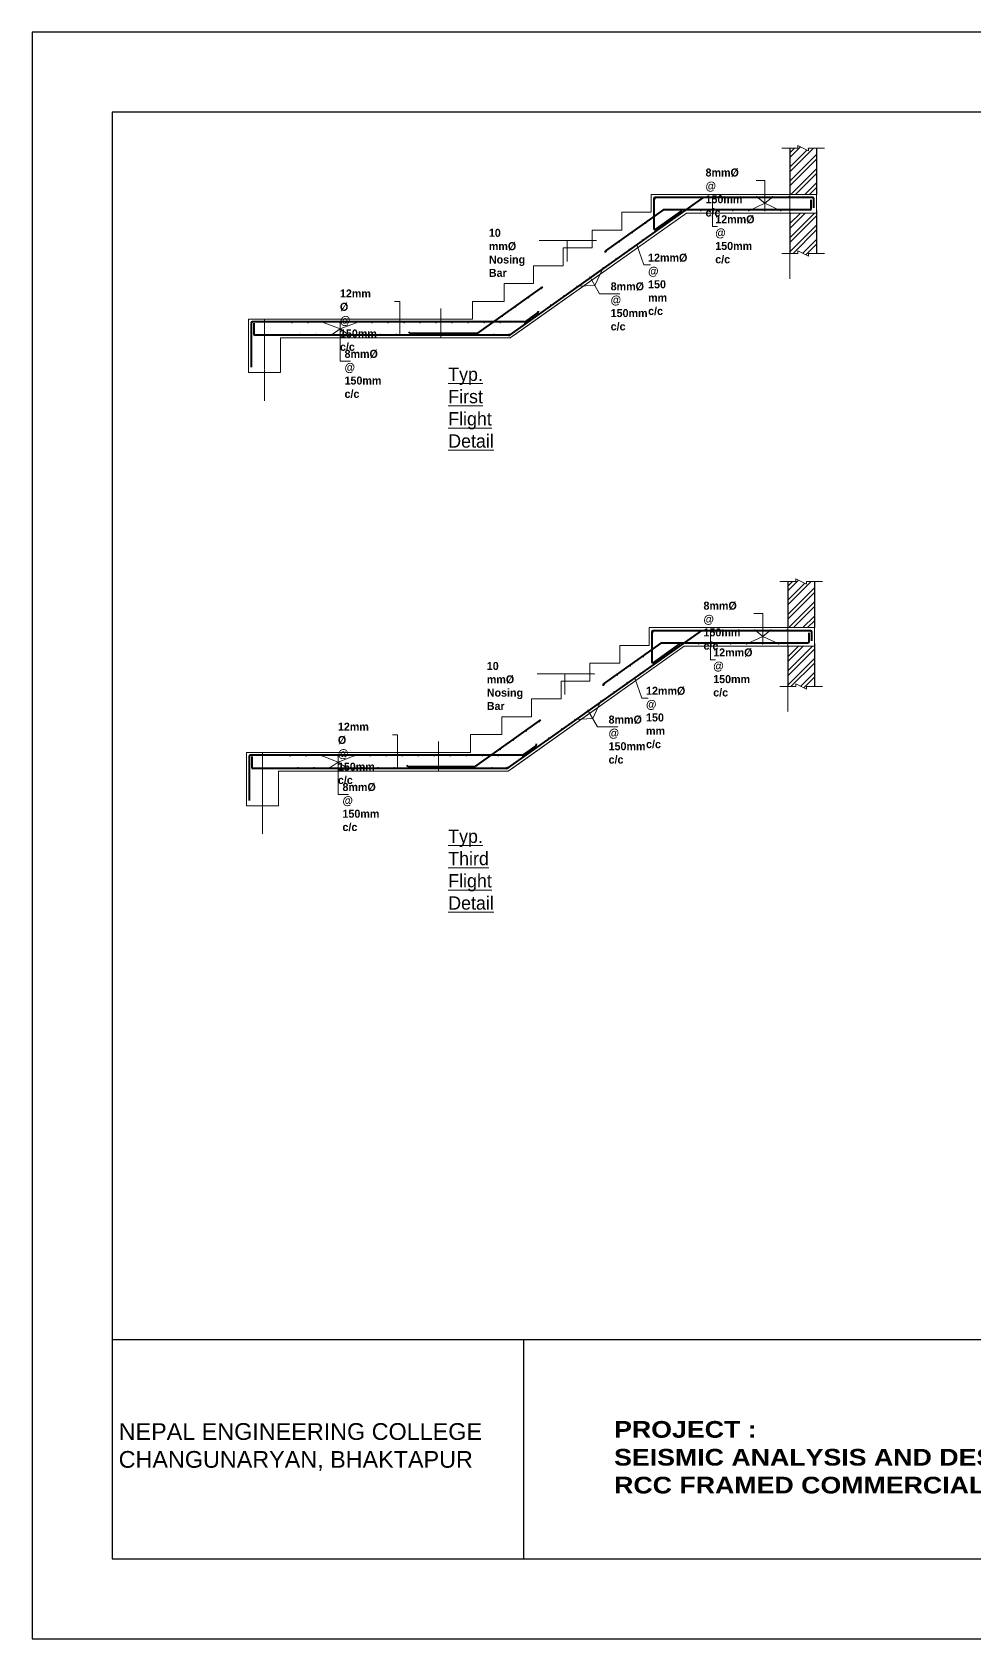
# Model space of a CAD drawing. Header units: inches. Extents: x -301229 to 1083107, y -854236 to 21026.
# Drawn here: x 695243 to 730577, y -214696 to -154464 of the extents above; entities that cross this region are included whole.
import ezdxf

# ---------------------------------------------------------------- set-up
doc = ezdxf.new("R2010")
doc.units = ezdxf.units.IN
doc.header["$MEASUREMENT"] = 0
doc.linetypes.add('CENTER', pattern=[2, 1.25, -0.25, 0.25, -0.25])
for name, color, linetype, lineweight in [('beam', 210, 'Continuous', 15), ('CL. PILLAR', 8, 'CENTER', 9), ('Dimensions', 160, 'Continuous', 5), ('leader', 250, 'Continuous', 20), ('R-reinforcement', 164, 'Continuous', 40), ('stair case', 32, 'Continuous', 13), ('Text', 2, 'Continuous', 20), ('title', 20, 'Continuous', 15), ('wall', 10, 'Continuous', 30)]:
    doc.layers.add(name, color=color, linetype=linetype, lineweight=lineweight)
doc.layers.add('HATCH', color=7, linetype='Continuous')
doc.dimstyles.new('dim-1', dxfattribs={"dimtxt": 3, "dimasz": 1.5, "dimexe": 2, "dimexo": 2, "dimgap": 1, "dimtad": 0, "dimdec": 0, "dimzin": 0, "dimdsep": 46, "dimlunit": 4, "dimtxsty": 'Standard', "dimblk": 'OBLIQUE', "dimcen": 2, "dimclrd": 256, "dimclre": 256, "dimclrt": 256, "dimadec": 0, "dimazin": 0, "dimtfac": 1, "dimtdec": 0, "dimtofl": 0, "dimtmove": 0, "dimatfit": 3, "dimldrblk": 'OBLIQUE', "dimfxl": 2, "dimfxlon": 1, "dimtolj": 1, "dimtzin": 0, "dimlwd": -1, "dimlwe": -1, "dimarcsym": 0})

# ---------------------------------------------------------------- blocks, each defined once
blk = doc.blocks.new('_Oblique')
at = {"color": 0, "linetype": 'ByBlock', "lineweight": -2}
blk.add_line((-0.5, -0.5), (0.5, 0.5), dxfattribs=at)
blk = doc.blocks.new('*D818')
at = {"layer": 'Defpoints', "color": 0, "ltscale": 0.5, "transparency": 16777216}
for p in [(710477, -165226), (710556, -165226), (710477, -165926)]:
    blk.add_point(p, dxfattribs=at)
at = {"layer": 'Dimensions', "ltscale": 0.5, "transparency": 16777216}
for p, q in [((710556, -165226), (710556, -164821)), ((710552, -165226), (710558, -165226)), ((710556, -165926), (710556, -165226)), ((710552, -165926), (710558, -165926))]:
    blk.add_line(p, q, dxfattribs=at)
at = {"layer": 'Dimensions', "ltscale": 0.5, "transparency": 16777216, "xscale": 0.5, "yscale": 0.5, "zscale": 0.5}
for p, rotation in [((710556, -165226), 90), ((710556, -165926), 270)]:
    blk.add_blockref('_Oblique', p, dxfattribs=dict(at, rotation=rotation))
at = {"layer": 'Dimensions', "ltscale": 0.5, "transparency": 16777216, "insert": (710556, -164816), "char_height": 2, "attachment_point": 5, "rotation": 90}
blk.add_mtext('\\A1;58\'-4"', dxfattribs=at)
blk = doc.blocks.new('*D817')
at = {"layer": 'Defpoints', "color": 0, "ltscale": 0.5, "transparency": 16777216}
for p in [(710400, -181465), (710479, -181465), (710400, -182165)]:
    blk.add_point(p, dxfattribs=at)
at = {"layer": 'Dimensions', "ltscale": 0.5, "transparency": 16777216}
for p, q in [((710479, -181465), (710479, -181059)), ((710475, -181465), (710481, -181465)), ((710479, -182165), (710479, -181465)), ((710475, -182165), (710481, -182165))]:
    blk.add_line(p, q, dxfattribs=at)
at = {"layer": 'Dimensions', "ltscale": 0.5, "transparency": 16777216, "xscale": 0.5, "yscale": 0.5, "zscale": 0.5}
for p, rotation in [((710479, -181465), 90), ((710479, -182165), 270)]:
    blk.add_blockref('_Oblique', p, dxfattribs=dict(at, rotation=rotation))
at = {"layer": 'Dimensions', "ltscale": 0.5, "transparency": 16777216, "insert": (710479, -181054), "char_height": 2, "attachment_point": 5, "rotation": 90}
blk.add_mtext('\\A1;58\'-4"', dxfattribs=at)

msp = doc.modelspace()

# ---------------------------------------------------------------- hatches: boundary and pattern name
at = {"layer": 'HATCH', "ltscale": 0.5}
h = msp.add_hatch(dxfattribs=at)
h.set_pattern_fill('ANSI32', color=256, scale=1000, style=0)
h.set_pattern_definition([(45, (756776.37, -2097624.75), (-265.16504, 265.16504), []), (45, (756953.15, -2097624.75), (-265.16504, 265.16504), [])])
h.paths.add_polyline_path([(724642.09, -161246.49), (723642.09, -161246.49), (723642.09, -162761.52), (723942.09, -162761.52), (723942.09, -162661.52), (724342.09, -162861.52), (724342.09, -162761.52), (724642.09, -162761.52)])
h.paths.add_polyline_path([(724642.09, -160546.49), (724642.09, -158816.67), (724342.09, -158816.67), (724342.09, -158916.67), (723942.09, -158716.67), (723942.09, -158816.67), (723642.09, -158816.67), (723642.09, -160546.49)])
h = msp.add_hatch(dxfattribs=at)
h.set_pattern_fill('ANSI32', color=256, scale=1000, style=0)
h.set_pattern_definition([(45, (756699.16, -2113863.07), (-265.16504, 265.16504), []), (45, (756875.94, -2113863.07), (-265.16504, 265.16504), [])])
h.paths.add_polyline_path([(724564.87, -177484.81), (723564.87, -177484.81), (723564.87, -178999.84), (723864.87, -178999.84), (723864.87, -178899.84), (724264.87, -179099.84), (724264.87, -178999.84), (724564.87, -178999.84)])
h.paths.add_polyline_path([(724564.87, -176784.81), (724564.87, -175054.99), (724264.87, -175054.99), (724264.87, -175154.99), (723864.87, -174954.99), (723864.87, -175054.99), (723564.87, -175054.99), (723564.87, -176784.81)])

# ---------------------------------------------------------------- linework, layer by layer
for p, q in [((698243.18, -203476.83), (777419.18, -203476.83)), ((713669.18, -211695.83), (713669.18, -203476.83))]:
    msp.add_line(p, q)
for points in [[(695243.18, -214695.83), (780419.18, -214695.83), (780419.18, -154463.83), (695243.18, -154463.83)], [(698243.18, -211695.83), (777419.18, -211695.83), (777419.18, -157463.83), (698243.18, -157463.83)]]:
    msp.add_lwpolyline(points, close=True)
at = {"layer": 'beam', "ltscale": 0.5}
for points in [[(704549.24, -165226.49), (703349.24, -165226.49), (703349.24, -167226.49), (704549.24, -167226.49), (704549.24, -165926.49)], [(704472.03, -181464.81), (703272.03, -181464.81), (703272.03, -183464.81), (704472.03, -183464.81), (704472.03, -182164.81)]]:
    msp.add_lwpolyline(points, dxfattribs=at)
at = {"layer": 'CL. PILLAR', "lineweight": 0, "ltscale": 2}
for p, q in [((723642.09, -158816.67), (723642.09, -163706.55)), ((703949.24, -165226.49), (703949.24, -168288.84)), ((723564.87, -175054.99), (723564.87, -179944.87)), ((703872.03, -181464.81), (703872.03, -184527.16))]:
    msp.add_line(p, q, dxfattribs=at)
at = {"layer": 'leader', "ltscale": 0.5}
for points in [[(720735.05, -161176.49), (720743.38, -161126.49), (720751.71, -161176.49)], [(709011.01, -165276.49), (709019.34, -165326.49), (709027.68, -165276.49)], [(720657.83, -177414.81), (720666.17, -177364.81), (720674.5, -177414.81)], [(708933.8, -181514.81), (708942.13, -181564.81), (708950.47, -181514.81)]]:
    msp.add_solid(points, dxfattribs=at)
at = {"layer": 'R-reinforcement', "ltscale": 0.5}
for p, q in [((713159.21, -165808.06), (720410.15, -160666.49)), ((718542.09, -160716.49), (718542.09, -161812.62)), ((724492.09, -160666.49), (718592.09, -160666.49)), ((724442.09, -161076.49), (724442.09, -160746.49)), ((724542.09, -161046.49), (724542.09, -160716.49)), ((718884.03, -161135.7), (716734.04, -162660.24)), ((718621.01, -161853.4), (719596.34, -161161.8)), ((724392.09, -161126.49), (718912.95, -161126.49)), ((716729.88, -162730.83), (716734.04, -162660.24)), ((714375.24, -164011.27), (711895.41, -165769.7)), ((713749.05, -165308.06), (714212.5, -164979.43)), ((714212.5, -164979.43), (714224.37, -164909.72)), ((703449.24, -165376.49), (703449.24, -167027.29)), ((713691.21, -165326.49), (703499.24, -165326.49)), ((703549.24, -165376.49), (703549.24, -165776.49)), ((713101.37, -165826.49), (703599.24, -165826.49)), ((709408.8, -165761.28), (709358.8, -165711.28)), ((711907.29, -165761.28), (709408.8, -165761.28)), ((713082, -182046.38), (720332.94, -176904.81)), ((718464.87, -176954.81), (718464.87, -178050.93)), ((724414.87, -176904.81), (718514.87, -176904.81)), ((724364.87, -177314.81), (724364.87, -176984.81)), ((724464.87, -177284.81), (724464.87, -176954.81)), ((718806.82, -177374.02), (716656.83, -178898.56)), ((718543.8, -178091.72), (719519.13, -177400.12)), ((724314.87, -177364.81), (718835.74, -177364.81)), ((716652.67, -178969.15), (716656.83, -178898.56)), ((714298.03, -180249.59), (711818.2, -182008.02)), ((713671.84, -181546.38), (714135.29, -181217.75)), ((714135.29, -181217.75), (714147.16, -181148.04)), ((703372.03, -181614.81), (703372.03, -183265.61)), ((713614, -181564.81), (703422.03, -181564.81)), ((703472.03, -181614.81), (703472.03, -182014.81)), ((713024.16, -182064.81), (703522.03, -182064.81)), ((709331.59, -181999.6), (709281.59, -181949.6)), ((711830.08, -181999.6), (709331.59, -181999.6))]:
    msp.add_line(p, q, dxfattribs=at)
at = {"layer": 'R-reinforcement', "ltscale": 0.5, "const_width": 25}
for points in [[(718579.59, -160716.49, 1), (718604.59, -160716.49, 1)], [(720590.85, -160633.51, 1), (720615.85, -160633.51, 1)], [(721190.85, -160633.51, 1), (721215.85, -160633.51, 1)], [(721790.85, -160633.51, 1), (721815.85, -160633.51, 1)], [(722390.85, -160633.51, 1), (722415.85, -160633.51, 1)], [(722990.85, -160633.51, 1), (723015.85, -160633.51, 1)], [(723590.85, -160633.51, 1), (723615.85, -160633.51, 1)], [(719568.28, -161223.03, 1), (719588.67, -161208.57, 1)], [(720290.85, -161159.47, -1), (720315.85, -161159.47, -1)], [(720890.85, -161159.47, -1), (720915.85, -161159.47, -1)], [(721490.85, -161159.47, -1), (721515.85, -161159.47, -1)], [(722090.85, -161159.47, -1), (722115.85, -161159.47, -1)], [(722690.85, -161159.47, -1), (722715.85, -161159.47, -1)], [(723290.85, -161159.47, -1), (723315.85, -161159.47, -1)], [(717733.69, -161990.66, 1), (717754.08, -161976.2, 1)], [(718223.13, -161643.61, 1), (718243.52, -161629.15, 1)], [(718589.4, -161917.14, 1), (718609.79, -161902.68, 1)], [(719078.84, -161570.09, 1), (719099.23, -161555.63, 1)], [(717244.25, -162337.72, 1), (717264.64, -162323.26, 1)], [(717610.52, -162611.26, 1), (717630.91, -162596.8, 1)], [(718099.96, -162264.2, 1), (718120.35, -162249.74, 1)], [(716754.81, -162684.78, 1), (716775.2, -162670.32, 1)], [(717121.08, -162958.32, 1), (717141.47, -162943.85, 1)], [(716142.2, -163652.43, 1), (716162.59, -163637.97, 1)], [(716631.64, -163305.37, 1), (716652.03, -163290.91, 1)], [(713837.91, -164431.56, 1), (713858.3, -164417.1, 1)], [(714327.35, -164084.5, 1), (714347.74, -164070.04, 1)], [(715163.32, -164346.54, 1), (715183.71, -164332.08, 1)], [(715652.76, -163999.49, 1), (715673.15, -163985.03, 1)], [(713348.47, -164778.62, 1), (713368.86, -164764.16, 1)], [(714184.44, -165040.66, 1), (714204.83, -165026.2, 1)], [(714673.88, -164693.6, 1), (714694.27, -164679.14, 1)], [(704972.94, -165356.03, -1), (704997.94, -165356.03, -1)], [(705572.94, -165356.03, -1), (705597.94, -165356.03, -1)], [(706172.94, -165356.03, -1), (706197.94, -165356.03, -1)], [(706772.94, -165356.03, -1), (706797.94, -165356.03, -1)], [(707372.94, -165356.03, -1), (707397.94, -165356.03, -1)], [(707972.94, -165356.03, -1), (707997.94, -165356.03, -1)], [(708572.94, -165356.03, -1), (708597.94, -165356.03, -1)], [(709172.94, -165356.03, -1), (709197.94, -165356.03, -1)], [(709772.94, -165356.03, -1), (709797.94, -165356.03, -1)], [(710372.94, -165356.03, -1), (710397.94, -165356.03, -1)], [(710972.94, -165356.03, -1), (710997.94, -165356.03, -1)], [(711572.94, -165356.03, -1), (711597.94, -165356.03, -1)], [(712172.94, -165356.03, -1), (712197.94, -165356.03, -1)], [(712797.94, -165356.03, 1), (712772.94, -165356.03, 1)], [(712859.03, -165125.67, 1), (712879.42, -165111.21, 1)], [(713695, -165387.72, 1), (713715.39, -165373.26, 1)], [(705272.94, -165793.88, 1), (705297.94, -165793.88, 1)], [(705872.94, -165793.88, 1), (705897.94, -165793.88, 1)], [(706472.94, -165793.88, 1), (706497.94, -165793.88, 1)], [(707072.94, -165793.88, 1), (707097.94, -165793.88, 1)], [(707672.94, -165793.88, 1), (707697.94, -165793.88, 1)], [(708272.94, -165793.88, 1), (708297.94, -165793.88, 1)], [(708872.94, -165793.88, 1), (708897.94, -165793.88, 1)], [(709472.94, -165793.88, 1), (709497.94, -165793.88, 1)], [(710072.94, -165793.88, 1), (710097.94, -165793.88, 1)], [(710672.94, -165793.88, 1), (710697.94, -165793.88, 1)], [(711272.94, -165793.88, 1), (711297.94, -165793.88, 1)], [(711872.94, -165793.88, 1), (711897.94, -165793.88, 1)], [(712535.47, -165793.88, 1), (712560.47, -165793.88, 1)], [(713106.44, -165794.72, 1), (713126.84, -165780.26, 1)], [(718502.37, -176954.81, 1), (718527.37, -176954.81, 1)], [(720513.64, -176871.83, 1), (720538.64, -176871.83, 1)], [(721113.64, -176871.83, 1), (721138.64, -176871.83, 1)], [(721713.64, -176871.83, 1), (721738.64, -176871.83, 1)], [(722313.64, -176871.83, 1), (722338.64, -176871.83, 1)], [(722913.64, -176871.83, 1), (722938.64, -176871.83, 1)], [(723513.64, -176871.83, 1), (723538.64, -176871.83, 1)], [(719491.06, -177461.35, 1), (719511.46, -177446.89, 1)], [(720213.64, -177397.78, -1), (720238.64, -177397.78, -1)], [(720813.64, -177397.78, -1), (720838.64, -177397.78, -1)], [(721413.64, -177397.78, -1), (721438.64, -177397.78, -1)], [(722013.64, -177397.78, -1), (722038.64, -177397.78, -1)], [(722613.64, -177397.78, -1), (722638.64, -177397.78, -1)], [(723213.64, -177397.78, -1), (723238.64, -177397.78, -1)], [(717656.48, -178228.98, 1), (717676.87, -178214.52, 1)], [(718145.92, -177881.93, 1), (718166.31, -177867.47, 1)], [(718512.18, -178155.46, 1), (718532.58, -178141, 1)], [(719001.62, -177808.41, 1), (719022.02, -177793.94, 1)], [(717167.04, -178576.04, 1), (717187.43, -178561.58, 1)], [(717533.31, -178849.58, 1), (717553.7, -178835.12, 1)], [(718022.75, -178502.52, 1), (718043.14, -178488.06, 1)], [(716677.6, -178923.1, 1), (716697.99, -178908.64, 1)], [(717043.87, -179196.63, 1), (717064.26, -179182.17, 1)], [(716064.99, -179890.75, 1), (716085.38, -179876.29, 1)], [(716554.43, -179543.69, 1), (716574.82, -179529.23, 1)], [(713760.7, -180669.88, 1), (713781.09, -180655.42, 1)], [(714250.14, -180322.82, 1), (714270.53, -180308.36, 1)], [(715086.11, -180584.86, 1), (715106.5, -180570.4, 1)], [(715575.55, -180237.81, 1), (715595.94, -180223.35, 1)], [(713271.26, -181016.94, 1), (713291.65, -181002.48, 1)], [(714107.23, -181278.98, 1), (714127.62, -181264.52, 1)], [(714596.67, -180931.92, 1), (714617.06, -180917.46, 1)], [(704895.73, -181594.35, -1), (704920.73, -181594.35, -1)], [(705495.73, -181594.35, -1), (705520.73, -181594.35, -1)], [(706095.73, -181594.35, -1), (706120.73, -181594.35, -1)], [(706695.73, -181594.35, -1), (706720.73, -181594.35, -1)], [(707295.73, -181594.35, -1), (707320.73, -181594.35, -1)], [(707895.73, -181594.35, -1), (707920.73, -181594.35, -1)], [(708495.73, -181594.35, -1), (708520.73, -181594.35, -1)], [(709095.73, -181594.35, -1), (709120.73, -181594.35, -1)], [(709695.73, -181594.35, -1), (709720.73, -181594.35, -1)], [(710295.73, -181594.35, -1), (710320.73, -181594.35, -1)], [(710895.73, -181594.35, -1), (710920.73, -181594.35, -1)], [(711495.73, -181594.35, -1), (711520.73, -181594.35, -1)], [(712095.73, -181594.35, -1), (712120.73, -181594.35, -1)], [(712720.73, -181594.35, 1), (712695.73, -181594.35, 1)], [(712781.82, -181363.99, 1), (712802.21, -181349.53, 1)], [(713617.79, -181626.04, 1), (713638.18, -181611.57, 1)], [(705195.73, -182032.2, 1), (705220.73, -182032.2, 1)], [(705795.73, -182032.2, 1), (705820.73, -182032.2, 1)], [(706395.73, -182032.2, 1), (706420.73, -182032.2, 1)], [(706995.73, -182032.2, 1), (707020.73, -182032.2, 1)], [(707595.73, -182032.2, 1), (707620.73, -182032.2, 1)], [(708195.73, -182032.2, 1), (708220.73, -182032.2, 1)], [(708795.73, -182032.2, 1), (708820.73, -182032.2, 1)], [(709395.73, -182032.2, 1), (709420.73, -182032.2, 1)], [(709995.73, -182032.2, 1), (710020.73, -182032.2, 1)], [(710595.73, -182032.2, 1), (710620.73, -182032.2, 1)], [(711195.73, -182032.2, 1), (711220.73, -182032.2, 1)], [(711795.73, -182032.2, 1), (711820.73, -182032.2, 1)], [(712458.26, -182032.2, 1), (712483.26, -182032.2, 1)], [(713029.23, -182033.04, 1), (713049.63, -182018.58, 1)]]:
    msp.add_lwpolyline(points, format="xyb", close=True, dxfattribs=at)
at = {"layer": 'R-reinforcement', "ltscale": 0.5}
for centre, radius, start, end in [((718592.09, -160716.49), 50, 90, 180), ((724492.09, -160716.49), 50, 0, 90), ((718912.95, -161176.49), 50, 90, 125.3401069), ((724392.09, -161076.49), 50, 270, 0), ((718592.09, -161812.62), 50, 180, 305.3401069), ((703499.24, -165376.49), 50, 90, 180), ((713691.21, -165226.49), 100, 270, 305.3401069), ((703599.24, -165776.49), 50, 180, 270), ((713101.37, -165726.49), 100, 270, 305.3401069), ((718514.87, -176954.81), 50, 90, 180), ((724414.87, -176954.81), 50, 0, 90), ((718835.74, -177414.81), 50, 90, 125.3401069), ((724314.87, -177314.81), 50, 270, 0), ((718514.87, -178050.93), 50, 180, 305.3401069), ((703422.03, -181614.81), 50, 90, 180), ((713614, -181464.81), 100, 270, 305.3401069), ((703522.03, -182014.81), 50, 180, 270), ((713024.16, -181964.81), 100, 270, 305.3401069)]:
    msp.add_arc(centre, radius, start, end, dxfattribs=at)
at = {"layer": 'stair case', "ltscale": 0.5}
for p, q in [((724642.09, -160546.49), (718442.09, -160546.49)), ((718442.09, -160546.49), (718442.09, -161214.66)), ((724642.09, -161146.49), (724642.09, -160546.49)), ((713165.08, -165926.49), (719765.08, -161246.49)), ((713306.11, -165826.49), (719765.08, -161246.49)), ((718442.09, -161214.66), (717342.09, -161214.66)), ((717342.09, -161214.66), (717342.09, -161882.95)), ((724642.09, -161246.49), (719765.08, -161246.49)), ((717342.09, -161882.95), (716227.95, -161882.95)), ((716227.95, -161882.95), (716227.95, -162552.05)), ((716227.95, -162552.05), (715150.09, -162552.05)), ((715150.09, -162552.05), (715150.09, -163221.13)), ((715150.09, -163221.13), (714038.25, -163221.13)), ((714038.25, -163221.13), (714038.25, -163888.81)), ((714038.25, -163888.81), (712930.39, -163888.81)), ((712930.39, -163888.81), (712930.39, -164557.84)), ((712930.39, -164557.84), (711748.46, -164557.84)), ((711748.46, -164557.84), (711748.46, -164729.18)), ((711748.46, -164729.18), (711748.46, -165226.49)), ((711748.46, -165226.49), (704549.24, -165226.49)), ((713165.08, -165926.49), (704549.24, -165926.49)), ((724564.87, -176784.81), (718364.87, -176784.81)), ((718364.87, -176784.81), (718364.87, -177452.98)), ((724564.87, -177384.81), (724564.87, -176784.81)), ((713087.87, -182164.81), (719687.87, -177484.81)), ((713228.9, -182064.81), (719687.87, -177484.81)), ((718364.87, -177452.98), (717264.87, -177452.98)), ((717264.87, -177452.98), (717264.87, -178121.27)), ((724564.87, -177484.81), (719687.87, -177484.81)), ((717264.87, -178121.27), (716150.74, -178121.27)), ((716150.74, -178121.27), (716150.74, -178790.37)), ((716150.74, -178790.37), (715072.88, -178790.37)), ((715072.88, -178790.37), (715072.88, -179459.45)), ((715072.88, -179459.45), (713961.03, -179459.45)), ((713961.03, -179459.45), (713961.03, -180127.13)), ((713961.03, -180127.13), (712853.18, -180127.13)), ((712853.18, -180127.13), (712853.18, -180796.16)), ((712853.18, -180796.16), (711671.25, -180796.16)), ((711671.25, -180796.16), (711671.25, -180967.5)), ((711671.25, -180967.5), (711671.25, -181464.81)), ((711671.25, -181464.81), (704472.03, -181464.81)), ((713087.87, -182164.81), (704472.03, -182164.81))]:
    msp.add_line(p, q, dxfattribs=at)
for points in [[(724942.09, -158816.67), (724342.09, -158816.67), (724342.09, -158916.67), (723942.09, -158716.67), (723942.09, -158816.67), (723342.09, -158816.67)], [(724942.09, -162761.52), (724342.09, -162761.52), (724342.09, -162861.52), (723942.09, -162661.52), (723942.09, -162761.52), (723342.09, -162761.52)], [(724864.87, -175054.99), (724264.87, -175054.99), (724264.87, -175154.99), (723864.87, -174954.99), (723864.87, -175054.99), (723264.87, -175054.99)], [(724864.87, -178999.84), (724264.87, -178999.84), (724264.87, -179099.84), (723864.87, -178899.84), (723864.87, -178999.84), (723264.87, -178999.84)]]:
    msp.add_lwpolyline(points, dxfattribs=at)
at = {"layer": 'wall', "ltscale": 0.5}
for p, q in [((723642.09, -158816.67), (723642.09, -160546.49)), ((724642.09, -158816.67), (724642.09, -160546.49)), ((723642.09, -161246.49), (723642.09, -162761.52)), ((724642.09, -161146.49), (724642.09, -162761.52)), ((723564.87, -175054.99), (723564.87, -176784.81)), ((724564.87, -175054.99), (724564.87, -176784.81)), ((723564.87, -177484.81), (723564.87, -178999.84)), ((724564.87, -177384.81), (724564.87, -178999.84))]:
    msp.add_line(p, q, dxfattribs=at)

# ---------------------------------------------------------------- texts
at = {"char_height": 626.5465, "attachment_point": 1}
for s, width, insert in [('{\\fArial Black|b0|i0|c0|p34;       \\P       PROJECT : \\P       SEISMIC ANALYSIS AND DESIGN OF\\P       RCC FRAMED COMMERCIAL BUILDING    }', 25198.9764, (715106.8, -205485.15)), ('\\P\\P\\P{\\fArial|b0|i0|c0|p34; NEPAL ENGINEERING COLLEGE\\P CHANGUNARYAN, BHAKTAPUR}', 15426, (698243.18, -203476.83))]:
    msp.add_mtext_dynamic_manual_height_columns(s, width=width, gutter_width=3132.73, heights=[0], dxfattribs=dict(at, insert=insert))
at = {"layer": 'Text', "ltscale": 0.5, "char_height": 300, "attachment_point": 1}
for s, width, insert in [('{\\fCentury Gothic|b1|i0|c0|p34; 8mmØ @ \\P\\pt9;150mm c/c}', 21.238, (720482.61, -159576.13)), ('{\\fCentury Gothic|b1|i0|c0|p34;12mm%%C @ \\P150mm c/c}', 32.6945, (720847.35, -161328.68)), ('\\pi2.922;{\\fCentury Gothic|b1|i0|c0|p34; 10 mmØ\\P\\pi0.5064;Nosing Bar}', 22.2249, (712361.85, -161837.07)), ('{\\fCentury Gothic|b1|i0|c0|p34; 12mm%%C @ \\P150 mm c/c}', 32.6945, (718329.8, -162767.11)), ('{\\fCentury Gothic|b1|i0|c0|p34;           12mm Ø @ \\P\\pt9;^I150mm c/c}', 21.238, (706780.3, -164110.83)), ('{\\fCentury Gothic|b1|i0|c0|p34;8mm%%C @ \\P150mm c/c}', 32.6945, (716926.62, -163845.04)), ('{\\fCentury Gothic|b1|i0|c0|p34; 8mm%%C @ \\P150mm c/c}', 32.6945, (706952.04, -166374.21)), ('{\\fCentury Gothic|b1|i0|c0|p34; 8mmØ @ \\P\\pt9;150mm c/c}', 21.238, (720405.4, -175814.45)), ('{\\fCentury Gothic|b1|i0|c0|p34;12mm%%C @ \\P150mm c/c}', 32.6945, (720770.14, -177567)), ('\\pi2.922;{\\fCentury Gothic|b1|i0|c0|p34; 10 mmØ\\P\\pi0.5064;Nosing Bar}', 22.2249, (712284.64, -178075.39)), ('{\\fCentury Gothic|b1|i0|c0|p34; 12mm%%C @ \\P150 mm c/c}', 32.6945, (718252.59, -179005.43)), ('{\\fCentury Gothic|b1|i0|c0|p34;8mm%%C @ \\P150mm c/c}', 32.6945, (716849.41, -180083.36)), ('{\\fCentury Gothic|b1|i0|c0|p34;           12mm Ø @ \\P\\pt9;^I150mm c/c}', 21.238, (706703.09, -180349.15)), ('{\\fCentury Gothic|b1|i0|c0|p34; 8mm%%C @ \\P150mm c/c}', 32.6945, (706874.83, -182612.53))]:
    msp.add_mtext_dynamic_manual_height_columns(s, width=width, gutter_width=90, heights=[0], dxfattribs=dict(at, insert=insert))
at = {"layer": 'title', "ltscale": 0.5, "char_height": 500, "attachment_point": 1}
for s, insert in [('{\\LTyp. First Flight Detail}', (710837.74, -167040.37)), ('{\\LTyp. Third Flight Detail}', (710837.74, -184359.6))]:
    msp.add_mtext_dynamic_manual_height_columns(s, width=101.3294, gutter_width=90, heights=[0], dxfattribs=dict(at, insert=insert))

# ---------------------------------------------------------------- dimensions: what is measured, and where the dimension line sits
at = {"layer": 'Dimensions', "ltscale": 0.5}
for base, p1, p2, picture, middle in [((710555.86, -165226.49), (710477.17, -165926.49), (710477.17, -165226.49), '*D818', (710555.86, -164816.09)), ((710478.65, -181464.81), (710399.96, -182164.81), (710399.96, -181464.81), '*D817', (710478.65, -181054.41))]:
    dim = msp.add_linear_dim(base=base, p1=p1, p2=p2, angle=90, dimstyle='dim-1', override={"dimtxt": 2, "dimasz": 0.5, "dimgap": 0, "dimfxl": 4, "dimarcsym": 2}, dxfattribs=at)
    dim.commit()
    dim.dimension.update_dxf_attribs({"geometry": picture, "text_midpoint": middle, "dimtype": 160})

# ---------------------------------------------------------------- leaders
at = {"layer": 'leader', "ltscale": 0.5}
for points, override in [([(722703.35, -161159.47), (722703.35, -160022.91), (722376.07, -160022.91)], {"dimasz": 0.5, "dimfxl": 4, "dimarcsym": 2}), ([(720743.38, -160666.49), (720743.38, -161753.79), (720933.15, -161753.79)], {"dimasz": 0.5, "dimfxl": 4, "dimarcsym": 2}), ([(722403.35, -160633.51), (722703.35, -160881.27)], {"dimasz": 0.5, "dimfxl": 4, "dimarcsym": 2}), ([(723003.35, -160633.51), (722703.35, -160881.27)], {"dimasz": 0.5, "dimfxl": 4, "dimarcsym": 2}), ([(722103.35, -161159.47), (722703.35, -160881.27)], {"dimasz": 0.5, "dimfxl": 4, "dimarcsym": 2}), ([(723303.35, -161159.47), (722703.35, -160881.27)], {"dimasz": 0.5, "dimfxl": 4, "dimarcsym": 2}), ([(716392.09, -162276.49), (714249.93, -162276.49)], {"dimasz": 0.5, "dimfxl": 4, "dimarcsym": 2}), ([(715292.09, -163056.49), (715292.09, -162276.49)], {"dimasz": 0.5, "dimfxl": 4, "dimarcsym": 2}), ([(717909.81, -162439.46), (718172.04, -163192.22), (718415.6, -163192.22)], {"dimasz": 0.5, "dimfxl": 4, "dimarcsym": 2}), ([(716152.39, -163645.2), (716506.97, -164270.15), (717273.24, -164270.15)], {"dimasz": 0.5, "dimgap": 1, "dimtad": 0, "dimfxl": 4, "dimarcsym": 2}), ([(716641.83, -163298.14), (716329.68, -163957.67)], {"dimasz": 0.5, "dimfxl": 4, "dimarcsym": 2}), ([(715662.95, -163992.26), (716329.68, -163957.67)], {"dimasz": 0.5, "dimfxl": 4, "dimarcsym": 2}), ([(709019.34, -165826.49), (709019.34, -164566.78), (708829.57, -164566.78)], {"dimasz": 0.5, "dimfxl": 4, "dimarcsym": 2}), ([(706185.44, -165356.03), (706785.44, -165590.07)], {"dimasz": 0.5, "dimfxl": 4, "dimarcsym": 2}), ([(706485.44, -165793.88), (706785.44, -165590.07)], {"dimasz": 0.5, "dimfxl": 4, "dimarcsym": 2}), ([(706785.44, -165356.03), (706785.44, -166799.32), (707174.12, -166799.32)], {"dimasz": 0.5, "dimfxl": 4, "dimarcsym": 2}), ([(707385.44, -165356.03), (706785.44, -165590.07)], {"dimasz": 0.5, "dimfxl": 4, "dimarcsym": 2}), ([(707085.44, -165793.88), (706785.44, -165590.07)], {"dimasz": 0.5, "dimfxl": 4, "dimarcsym": 2}), ([(722626.14, -177397.78), (722626.14, -176261.23), (722298.86, -176261.23)], {"dimasz": 0.5, "dimfxl": 4, "dimarcsym": 2}), ([(720666.17, -176904.81), (720666.17, -177992.11), (720855.94, -177992.11)], {"dimasz": 0.5, "dimfxl": 4, "dimarcsym": 2}), ([(722326.14, -176871.83), (722626.14, -177119.59)], {"dimasz": 0.5, "dimfxl": 4, "dimarcsym": 2}), ([(722926.14, -176871.83), (722626.14, -177119.59)], {"dimasz": 0.5, "dimfxl": 4, "dimarcsym": 2}), ([(722026.14, -177397.78), (722626.14, -177119.59)], {"dimasz": 0.5, "dimfxl": 4, "dimarcsym": 2}), ([(723226.14, -177397.78), (722626.14, -177119.59)], {"dimasz": 0.5, "dimfxl": 4, "dimarcsym": 2}), ([(716314.87, -178514.81), (714172.72, -178514.81)], {"dimasz": 0.5, "dimfxl": 4, "dimarcsym": 2}), ([(715214.87, -179294.81), (715214.87, -178514.81)], {"dimasz": 0.5, "dimfxl": 4, "dimarcsym": 2}), ([(717832.6, -178677.78), (718094.83, -179430.54), (718338.39, -179430.54)], {"dimasz": 0.5, "dimfxl": 4, "dimarcsym": 2}), ([(716075.18, -179883.52), (716429.76, -180508.47), (717196.03, -180508.47)], {"dimasz": 0.5, "dimgap": 1, "dimtad": 0, "dimfxl": 4, "dimarcsym": 2}), ([(716564.62, -179536.46), (716252.47, -180195.99)], {"dimasz": 0.5, "dimfxl": 4, "dimarcsym": 2}), ([(715585.74, -180230.58), (716252.47, -180195.99)], {"dimasz": 0.5, "dimfxl": 4, "dimarcsym": 2}), ([(708942.13, -182064.81), (708942.13, -180805.1), (708752.36, -180805.1)], {"dimasz": 0.5, "dimfxl": 4, "dimarcsym": 2}), ([(706108.23, -181594.35), (706708.23, -181828.38)], {"dimasz": 0.5, "dimfxl": 4, "dimarcsym": 2}), ([(706408.23, -182032.2), (706708.23, -181828.38)], {"dimasz": 0.5, "dimfxl": 4, "dimarcsym": 2}), ([(706708.23, -181594.35), (706708.23, -183037.64), (707096.9, -183037.64)], {"dimasz": 0.5, "dimfxl": 4, "dimarcsym": 2}), ([(707308.23, -181594.35), (706708.23, -181828.38)], {"dimasz": 0.5, "dimfxl": 4, "dimarcsym": 2}), ([(707008.23, -182032.2), (706708.23, -181828.38)], {"dimasz": 0.5, "dimfxl": 4, "dimarcsym": 2})]:
    msp.add_leader(points, dimstyle='dim-1', override=override, dxfattribs=at)

doc.saveas('drawing.dxf')
